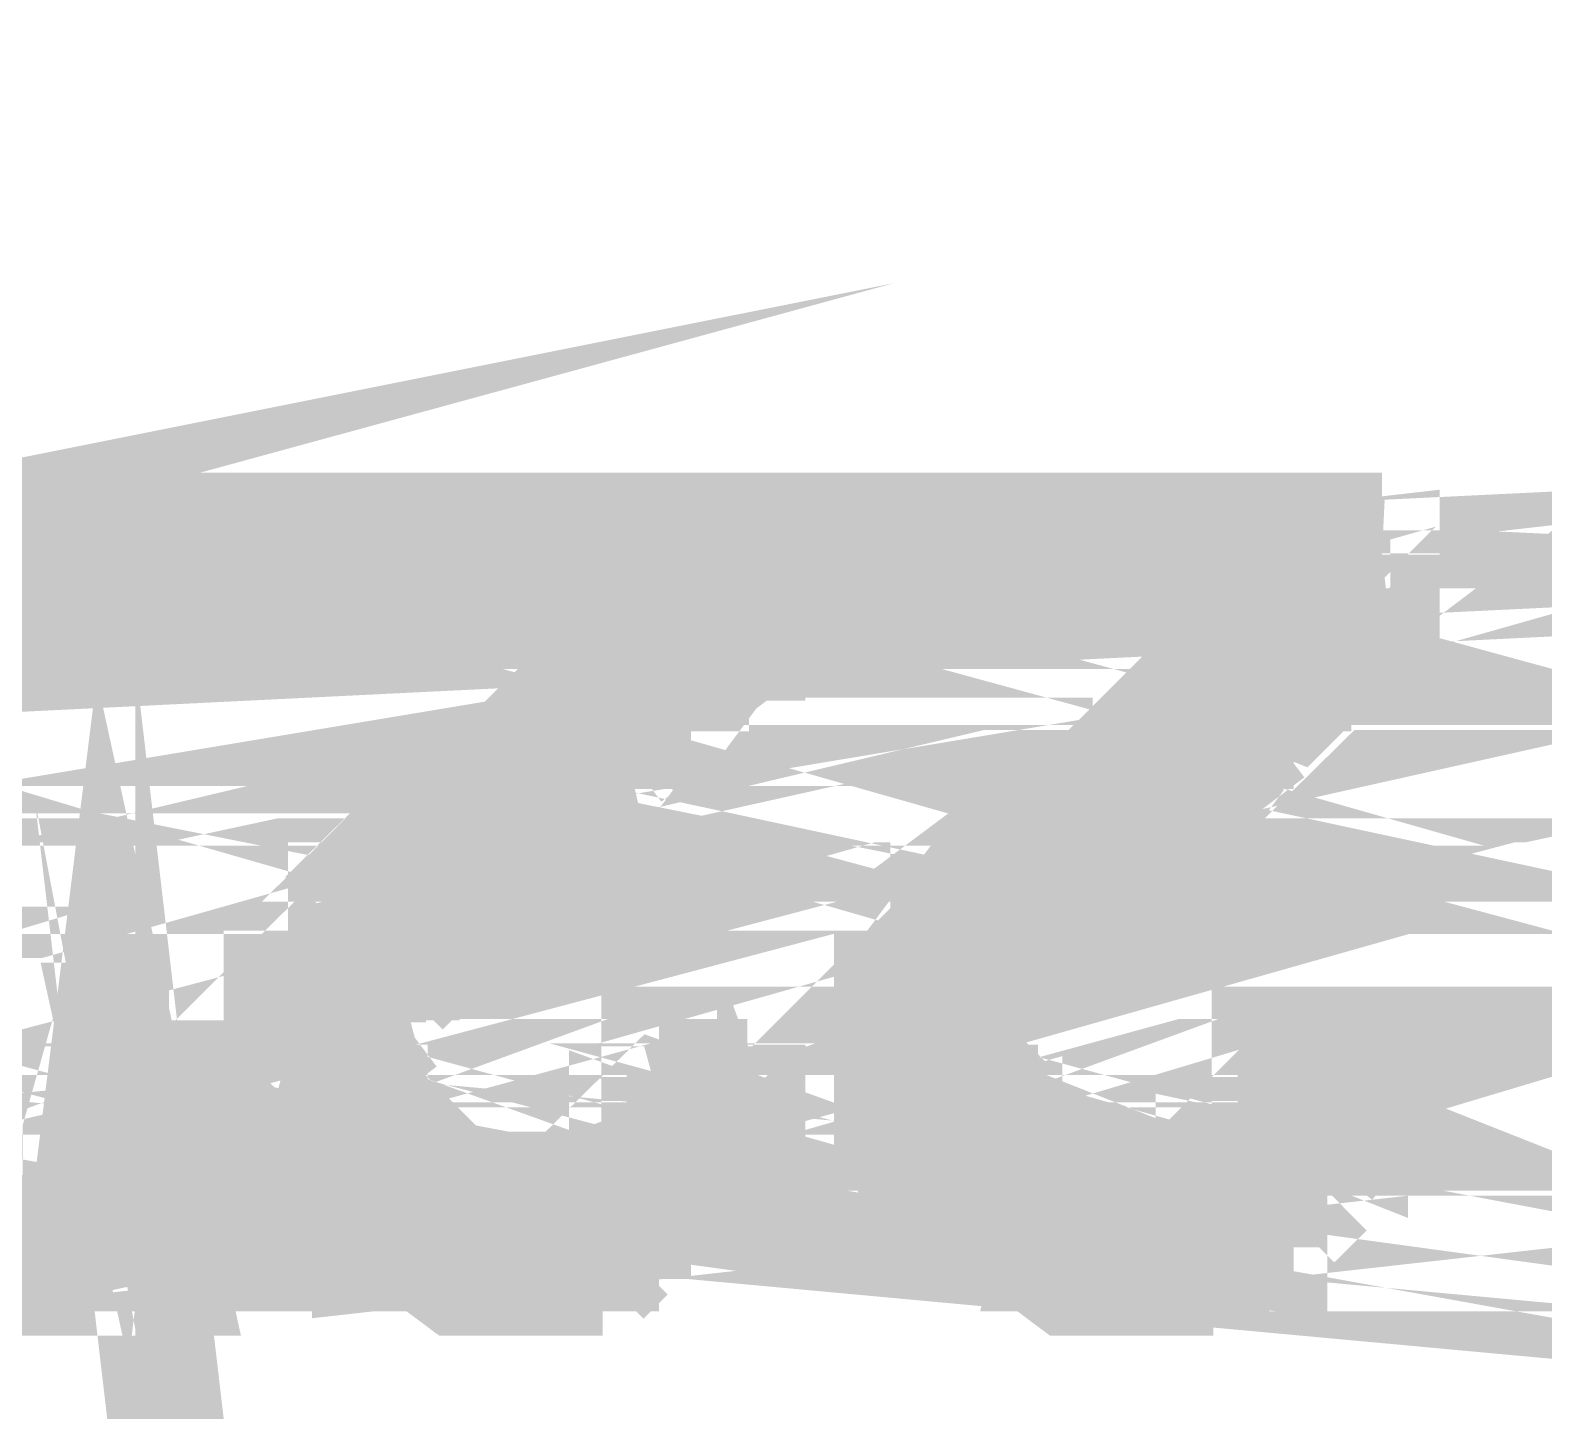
# Model space of a CAD drawing. Header units: inches. Extents: x -524 to 1067, y -71 to 1110.
# Drawn here: x 552.23 to 564.36, y 545.77 to 556.84 of the extents above; entities that cross this region are included whole.
import ezdxf

# ---------------------------------------------------------------- set-up
doc = ezdxf.new("R2010")
doc.units = ezdxf.units.IN
doc.header["$MEASUREMENT"] = 0
doc.layers.add('H', color=7, linetype='Continuous')
doc.layers.add('P', color=7, linetype='Continuous')

msp = doc.modelspace()

# ---------------------------------------------------------------- hatches: boundary and pattern name
at = {"layer": 'H', "linetype": 'Continuous'}
for points in [[(558.2347697616751, 552.5702747520654), (554.3075441942829, 552.1176948539643), (554.3075441942829, 552.8294132421072), (558.2347697616751, 552.8294132421072), (558.2347697616751, 552.5702747520654)], [(563.1255525314759, 552.5702747520654), (559.1326298821014, 552.1176948539643), (559.1326298821014, 552.8294132421072), (563.1255525314759, 552.8294132421072), (563.1255525314759, 552.5702747520654)], [(554.3075441942829, 552.1176948539643), (558.2347697616751, 552.5702747520654), (558.2347697616751, 552.3768333440061), (554.3075441942829, 552.1176948539643)], [(559.1326298821014, 552.1176948539643), (563.1255525314759, 552.5702747520654), (563.1255525314759, 552.3768333440061), (559.1326298821014, 552.1176948539643)], [(554.3075441942829, 552.1176948539643), (558.2347697616751, 552.3768333440061), (557.9756312716333, 552.1176948539643), (554.3075441942829, 552.1176948539643)], [(559.1326298821014, 552.1176948539643), (563.1255525314759, 552.3768333440061), (562.8700638793223, 552.1176948539643), (559.1326298821014, 552.1176948539643)], [(557.0741213133194, 551.9279032837931), (557.3332598033612, 552.1176948539643), (557.9756312716333, 552.1176948539643), (557.9756312716333, 551.9279032837931), (557.7821898635741, 551.6687647937513), (557.0741213133194, 551.9279032837931)], [(561.9685539210082, 551.9279032837931), (562.1583454911795, 552.1176948539643), (562.8700638793223, 552.1176948539643), (562.8700638793223, 551.9279032837931), (562.6109253892805, 551.6687647937513), (561.9685539210082, 551.9279032837931)], [(556.8149828232777, 551.6687647937513), (557.0741213133194, 551.9279032837931), (557.7821898635741, 551.6687647937513), (556.8149828232777, 551.6687647937513)], [(561.7094154309666, 551.6687647937513), (561.9685539210082, 551.9279032837931), (562.6109253892805, 551.6687647937513), (561.7094154309666, 551.6687647937513)], [(556.1726113550055, 550.9606962434967), (556.1726113550055, 551.2198347335383), (556.3660527630648, 551.2198347335383), (556.8149828232777, 551.6687647937513), (557.7821898635741, 551.6687647937513), (557.5230513735326, 551.475323385692), (557.5230513735326, 551.2198347335383), (557.3332598033612, 551.2198347335383), (557.0741213133194, 550.9606962434967), (556.1726113550055, 550.9606962434967)], [(561.0013468807117, 550.9606962434967), (561.0013468807117, 551.2198347335383), (561.2604853707535, 551.2198347335383), (561.7094154309666, 551.6687647937513), (562.6109253892805, 551.6687647937513), (562.4174839812213, 551.475323385692), (562.4174839812213, 551.2198347335383), (562.1583454911795, 551.2198347335383), (561.9685539210082, 550.9606962434967), (561.0013468807117, 550.9606962434967)], [(555.9171227028514, 550.7672548354373), (555.9171227028514, 550.9606962434967), (557.0741213133194, 550.9606962434967), (556.3660527630648, 550.2526276932418), (556.1726113550055, 550.2526276932418), (556.1726113550055, 550.0591862851826), (555.2054043147091, 550.2526276932418), (555.6579842128099, 550.7672548354373), (555.9171227028514, 550.7672548354373)], [(560.8079054726525, 550.7672548354373), (560.8079054726525, 550.9606962434967), (561.9685539210082, 550.9606962434967), (561.2604853707535, 550.2526276932418), (561.0013468807117, 550.2526276932418), (561.0013468807117, 550.0591862851826), (560.0998369223976, 550.2526276932418), (560.5524168204986, 550.7672548354373), (560.8079054726525, 550.7672548354373)], [(555.0156127445375, 549.8000477951408), (555.0156127445375, 550.0591862851826), (555.2054043147091, 550.2526276932418), (556.1726113550055, 550.0591862851826), (555.9171227028514, 550.0591862851826), (555.9171227028514, 549.8000477951408), (555.0156127445375, 549.8000477951408)], [(559.840698432356, 549.8000477951408), (559.840698432356, 550.0591862851826), (560.0998369223976, 550.2526276932418), (561.0013468807117, 550.0591862851826), (560.8079054726525, 550.0591862851826), (560.8079054726525, 549.8000477951408), (559.840698432356, 549.8000477951408)], [(554.4973357644542, 549.3511177349278), (554.7564742544957, 549.6102562249696), (555.6579842128099, 549.8000477951408), (555.6579842128099, 549.6102562249696), (555.4645428047506, 549.6102562249696), (554.4973357644542, 549.3511177349278)], [(554.7564742544957, 549.6102562249696), (554.7564742544957, 549.8000477951408), (555.6579842128099, 549.8000477951408), (554.7564742544957, 549.6102562249696)], [(559.3917683721431, 549.3511177349278), (559.6509068621847, 549.6102562249696), (560.5524168204986, 549.8000477951408), (560.5524168204986, 549.6102562249696), (560.293278330457, 549.6102562249696), (559.3917683721431, 549.3511177349278)], [(559.6509068621847, 549.6102562249696), (559.6509068621847, 549.8000477951408), (560.5524168204986, 549.8000477951408), (559.6509068621847, 549.6102562249696)], [(554.4973357644542, 549.3511177349278), (555.4645428047506, 549.6102562249696), (555.4645428047506, 549.3511177349278), (554.4973357644542, 549.3511177349278)], [(559.3917683721431, 549.3511177349278), (560.293278330457, 549.6102562249696), (560.293278330457, 549.3511177349278), (559.3917683721431, 549.3511177349278)], [(554.4973357644542, 549.1576763268686), (554.4973357644542, 549.3511177349278), (555.2054043147091, 549.1576763268686), (554.4973357644542, 549.1576763268686)], [(555.2054043147091, 549.1576763268686), (554.4973357644542, 549.3511177349278), (555.4645428047506, 549.3511177349278), (555.2054043147091, 549.1576763268686)], [(559.3917683721431, 549.1576763268686), (559.3917683721431, 549.3511177349278), (560.0998369223976, 549.1576763268686), (559.3917683721431, 549.1576763268686)], [(560.0998369223976, 549.1576763268686), (559.3917683721431, 549.3511177349278), (560.293278330457, 549.3511177349278), (560.0998369223976, 549.1576763268686)], [(554.3075441942829, 547.7415392263591), (554.3075441942829, 549.1576763268686), (555.2054043147091, 549.1576763268686), (555.2054043147091, 548.9021876747148), (555.0156127445375, 548.643049184673), (555.0156127445375, 548.1941191244599), (555.2054043147091, 547.9349806344184), (555.2054043147091, 547.7415392263591), (554.3075441942829, 547.7415392263591)], [(559.1326298821014, 547.7415392263591), (559.1326298821014, 549.1576763268686), (560.0998369223976, 549.1576763268686), (560.0998369223976, 548.9021876747148), (559.840698432356, 548.643049184673), (559.840698432356, 548.1941191244599), (560.0998369223976, 547.9349806344184), (560.0998369223976, 547.7415392263591), (559.1326298821014, 547.7415392263591)], [(552.697965685714, 546.7743321860626), (552.697965685714, 547.9349806344184), (552.8877572558854, 548.9021876747148), (553.3403371539864, 548.9021876747148), (553.3403371539864, 546.7743321860626), (552.697965685714, 546.7743321860626)], [(557.3332598033612, 548.1941191244599), (557.3332598033612, 548.643049184673), (557.9756312716333, 548.643049184673), (557.9756312716333, 547.9349806344184), (557.7821898635741, 547.7415392263591), (557.0741213133194, 547.9349806344184), (557.3332598033612, 548.1941191244599)], [(562.1583454911795, 548.1941191244599), (562.1583454911795, 548.643049184673), (562.8700638793223, 548.643049184673), (562.8700638793223, 547.9349806344184), (562.6109253892805, 547.7415392263591), (561.9685539210082, 547.9349806344184), (562.1583454911795, 548.1941191244599)], [(556.8149828232777, 547.4824007363173), (556.8149828232777, 547.7415392263591), (557.0741213133194, 547.7415392263591), (557.0741213133194, 547.9349806344184), (557.7821898635741, 547.7415392263591), (557.7821898635741, 547.4824007363173), (556.8149828232777, 547.4824007363173)], [(561.7094154309666, 547.4824007363173), (561.7094154309666, 547.7415392263591), (561.9685539210082, 547.7415392263591), (561.9685539210082, 547.9349806344184), (562.6109253892805, 547.7415392263591), (562.6109253892805, 547.4824007363173), (561.7094154309666, 547.4824007363173)], [(554.4973357644542, 547.4824007363173), (555.4645428047506, 547.7415392263591), (555.6579842128099, 547.4824007363173), (554.4973357644542, 547.4824007363173)], [(554.4973357644542, 547.4824007363173), (554.4973357644542, 547.7415392263591), (555.4645428047506, 547.7415392263591), (554.4973357644542, 547.4824007363173)], [(559.3917683721431, 547.4824007363173), (560.293278330457, 547.7415392263591), (560.5524168204986, 547.4824007363173), (559.3917683721431, 547.4824007363173)], [(559.3917683721431, 547.4824007363173), (559.3917683721431, 547.7415392263591), (560.293278330457, 547.7415392263591), (559.3917683721431, 547.4824007363173)], [(554.7564742544957, 547.2926091661459), (554.7564742544957, 547.4824007363173), (557.5230513735326, 547.2926091661459), (554.7564742544957, 547.2926091661459)], [(557.5230513735326, 547.2926091661459), (554.7564742544957, 547.4824007363173), (556.3660527630648, 547.4824007363173), (557.5230513735326, 547.2926091661459)], [(557.5230513735326, 547.2926091661459), (556.3660527630648, 547.4824007363173), (557.7821898635741, 547.4824007363173), (557.5230513735326, 547.2926091661459)], [(559.6509068621847, 547.2926091661459), (559.6509068621847, 547.4824007363173), (562.4174839812213, 547.2926091661459), (559.6509068621847, 547.2926091661459)], [(562.4174839812213, 547.2926091661459), (559.6509068621847, 547.4824007363173), (561.2604853707535, 547.4824007363173), (562.4174839812213, 547.2926091661459)], [(562.4174839812213, 547.2926091661459), (561.2604853707535, 547.4824007363173), (562.6109253892805, 547.4824007363173), (562.4174839812213, 547.2926091661459)], [(555.0156127445375, 547.0334706761043), (555.0156127445375, 547.2926091661459), (557.3332598033612, 547.2926091661459), (557.3332598033612, 547.0334706761043), (557.0741213133194, 547.0334706761043), (556.8149828232777, 546.7743321860626), (555.6579842128099, 546.7743321860626), (555.4645428047506, 547.0334706761043), (555.0156127445375, 547.0334706761043)], [(559.840698432356, 547.0334706761043), (559.840698432356, 547.2926091661459), (562.1583454911795, 547.2926091661459), (562.1583454911795, 547.0334706761043), (561.9685539210082, 547.0334706761043), (561.7094154309666, 546.7743321860626), (560.5524168204986, 546.7743321860626), (560.293278330457, 547.0334706761043), (559.840698432356, 547.0334706761043)]]:
    msp.add_hatch(color=256, dxfattribs=at).paths.add_polyline_path(points)

# ---------------------------------------------------------------- linework, layer by layer
at = {"layer": 'P', "const_width": 0.927058823529412}
for points in [[(525.5285724481041, 552.3768333440062), (526.6855710585719, 552.1833919359469), (525.2694339580626, 552.3768333440062)], [(546.8363260377289, 551.9279032837932), (546.1282574874742, 551.7344618757338), (547.0954645277704, 551.9279032837932), (546.8363260377289, 551.9279032837932)], [(558.2347697616751, 552.8294132421072), (554.2418471123005, 552.8294132421072), (558.2347697616751, 552.6359718340477), (558.2347697616751, 552.8294132421072)], [(558.2347697616751, 552.3768333440062), (554.2418471123005, 552.1833919359469), (558.2347697616751, 552.6359718340477), (558.2347697616751, 552.3768333440062)], [(563.0598554494936, 552.8294132421072), (559.1326298821014, 552.8294132421072), (563.0598554494936, 552.6359718340477)], [(563.0598554494936, 552.3768333440062), (559.1326298821014, 552.1833919359469), (563.0598554494936, 552.6359718340477), (563.0598554494936, 552.3768333440062)], [(554.2418471123005, 552.8294132421072), (558.2347697616751, 552.6359718340477), (554.2418471123005, 552.1833919359469)], [(554.2418471123005, 552.1833919359469), (554.2418471123005, 552.8294132421072)], [(559.1326298821014, 552.8294132421072), (563.0598554494936, 552.6359718340477), (559.1326298821014, 552.1833919359469)], [(559.1326298821014, 552.1833919359469), (559.1326298821014, 552.8294132421072)], [(563.0598554494936, 552.6359718340477), (563.0598554494936, 552.8294132421072)], [(548.964181526381, 552.6359718340477), (546.6465344675576, 552.3768333440062), (549.1539730965524, 552.3768333440062), (548.964181526381, 552.6359718340477)], [(546.6465344675576, 552.6359718340477), (548.964181526381, 552.6359718340477), (546.6465344675576, 552.6359718340477), (548.964181526381, 552.6359718340477), (546.6465344675576, 552.3768333440062)], [(554.2418471123005, 552.1833919359469), (558.2347697616751, 552.6359718340477), (558.2347697616751, 552.6359718340477), (554.2418471123005, 552.1833919359469)], [(559.1326298821014, 552.1833919359469), (563.0598554494936, 552.6359718340477), (563.0598554494936, 552.6359718340477), (559.1326298821014, 552.1833919359469)], [(557.9756312716333, 552.1833919359469), (554.2418471123005, 552.1833919359469), (558.2347697616751, 552.3768333440062), (557.9756312716333, 552.1833919359469)], [(562.80436679734, 552.1833919359469), (559.1326298821014, 552.1833919359469), (563.0598554494936, 552.3768333440062), (562.80436679734, 552.1833919359469)], [(548.2524631382385, 552.3768333440062), (549.1539730965524, 552.1833919359469), (548.2524631382385, 552.1833919359469)], [(554.2418471123005, 552.1833919359469), (558.2347697616751, 552.3768333440062), (558.2347697616751, 552.3768333440062), (554.2418471123005, 552.1833919359469)], [(557.2675627213787, 552.1833919359469), (557.9756312716333, 552.1833919359469), (557.0084242313371, 551.9279032837932), (557.2675627213787, 552.1833919359469)], [(559.1326298821014, 552.1833919359469), (563.0598554494936, 552.3768333440062), (563.0598554494936, 552.3768333440062), (559.1326298821014, 552.1833919359469)], [(562.1583454911795, 552.1833919359469), (562.80436679734, 552.1833919359469), (561.9028568390258, 551.9279032837932), (562.1583454911795, 552.1833919359469)], [(548.4459045462977, 552.1833919359469), (549.4131115865941, 551.9279032837932), (548.4459045462977, 551.9279032837932), (548.4459045462977, 552.1833919359469)], [(554.2418471123005, 552.1833919359469), (557.2675627213787, 552.1833919359469), (557.9756312716333, 552.1833919359469), (554.2418471123005, 552.1833919359469)], [(557.9756312716333, 552.1833919359469), (557.0084242313371, 551.9279032837932)], [(557.0084242313371, 551.9279032837932), (557.9756312716333, 551.9279032837932), (557.9756312716333, 552.1833919359469)], [(557.2675627213787, 552.1833919359469), (557.9756312716333, 552.1833919359469)], [(557.9756312716333, 552.1833919359469), (557.2675627213787, 552.1833919359469)], [(557.2675627213787, 552.1833919359469), (557.9756312716333, 552.1833919359469), (557.9756312716333, 552.1833919359469)], [(557.9756312716333, 552.1833919359469), (557.2675627213787, 552.1833919359469)], [(559.1326298821014, 552.1833919359469), (562.1583454911795, 552.1833919359469), (562.80436679734, 552.1833919359469), (559.1326298821014, 552.1833919359469)], [(562.80436679734, 552.1833919359469), (561.9028568390258, 551.9279032837932)], [(561.9028568390258, 551.9279032837932), (562.80436679734, 551.9279032837932), (562.80436679734, 552.1833919359469)], [(562.1583454911795, 552.1833919359469), (562.80436679734, 552.1833919359469)], [(562.80436679734, 552.1833919359469), (562.1583454911795, 552.1833919359469)], [(562.1583454911795, 552.1833919359469), (562.80436679734, 552.1833919359469), (562.80436679734, 552.1833919359469)], [(562.80436679734, 552.1833919359469), (562.1583454911795, 552.1833919359469)], [(556.8149828232777, 551.7344618757338), (557.7164927815918, 551.7344618757338), (557.0084242313371, 551.9279032837932)], [(557.0084242313371, 551.9279032837932), (556.8149828232777, 551.7344618757338)], [(557.0084242313371, 551.9279032837932), (557.9756312716333, 551.9279032837932)], [(557.9756312716333, 551.9279032837932), (557.0084242313371, 551.9279032837932), (557.0084242313371, 551.9279032837932), (557.9756312716333, 551.9279032837932)], [(557.0084242313371, 551.9279032837932), (557.7164927815918, 551.7344618757338)], [(557.7164927815918, 551.7344618757338), (557.9756312716333, 551.9279032837932)], [(561.7094154309666, 551.7344618757338), (562.6109253892805, 551.7344618757338), (561.9028568390258, 551.9279032837932)], [(561.9028568390258, 551.9279032837932), (561.7094154309666, 551.7344618757338)], [(561.9028568390258, 551.9279032837932), (562.80436679734, 551.9279032837932)], [(562.80436679734, 551.9279032837932), (561.9028568390258, 551.9279032837932), (561.9028568390258, 551.9279032837932), (562.80436679734, 551.9279032837932)], [(561.9028568390258, 551.9279032837932), (562.6109253892805, 551.7344618757338)], [(562.6109253892805, 551.7344618757338), (562.80436679734, 551.9279032837932)], [(548.7050430363392, 551.7344618757338), (549.6065529946536, 551.7344618757338), (548.7050430363392, 551.475323385692), (548.7050430363392, 551.7344618757338)], [(556.559494171124, 551.475323385692), (556.8149828232777, 551.7344618757338)], [(556.8149828232777, 551.7344618757338), (557.7164927815918, 551.7344618757338)], [(557.7164927815918, 551.7344618757338), (556.8149828232777, 551.7344618757338)], [(556.8149828232777, 551.7344618757338), (557.7164927815918, 551.7344618757338)], [(557.7164927815918, 551.7344618757338), (556.8149828232777, 551.7344618757338), (556.8149828232777, 551.7344618757338), (557.7164927815918, 551.7344618757338)], [(556.8149828232777, 551.7344618757338), (557.5230513735326, 551.475323385692), (557.7164927815918, 551.7344618757338)], [(556.8149828232777, 551.7344618757338), (557.5230513735326, 551.475323385692)], [(556.8149828232777, 551.7344618757338), (557.7164927815918, 551.7344618757338)], [(557.7164927815918, 551.7344618757338), (557.7164927815918, 551.7344618757338), (556.8149828232777, 551.7344618757338)], [(562.3517868992387, 551.475323385692), (561.4502769409248, 551.475323385692), (561.7094154309666, 551.7344618757338)], [(561.7094154309666, 551.7344618757338), (562.6109253892805, 551.7344618757338)], [(562.6109253892805, 551.7344618757338), (561.7094154309666, 551.7344618757338)], [(561.7094154309666, 551.7344618757338), (562.6109253892805, 551.7344618757338)], [(562.6109253892805, 551.7344618757338), (561.7094154309666, 551.7344618757338), (561.7094154309666, 551.7344618757338), (562.6109253892805, 551.7344618757338)], [(561.7094154309666, 551.7344618757338), (562.3517868992387, 551.475323385692), (562.6109253892805, 551.7344618757338)], [(561.7094154309666, 551.7344618757338), (562.3517868992387, 551.475323385692)], [(561.7094154309666, 551.7344618757338), (562.6109253892805, 551.7344618757338)], [(562.6109253892805, 551.7344618757338), (562.6109253892805, 551.7344618757338), (561.7094154309666, 551.7344618757338)], [(556.3660527630648, 551.2198347335384), (556.559494171124, 551.475323385692)], [(557.5230513735326, 551.475323385692), (556.559494171124, 551.475323385692)], [(557.5230513735326, 551.475323385692), (556.559494171124, 551.475323385692)], [(556.559494171124, 551.475323385692), (557.5230513735326, 551.475323385692)], [(556.559494171124, 551.475323385692), (557.5230513735326, 551.475323385692)], [(557.5230513735326, 551.475323385692), (556.559494171124, 551.475323385692), (556.559494171124, 551.475323385692), (557.5230513735326, 551.475323385692)], [(556.559494171124, 551.475323385692), (557.5230513735326, 551.2198347335384)], [(556.559494171124, 551.475323385692), (557.5230513735326, 551.2198347335384)], [(557.5230513735326, 551.475323385692), (557.5230513735326, 551.475323385692)], [(557.5230513735326, 551.2198347335384), (557.5230513735326, 551.475323385692)], [(562.3517868992387, 551.2198347335384), (561.194788288771, 551.2198347335384), (561.4502769409248, 551.475323385692)], [(562.3517868992387, 551.475323385692), (561.4502769409248, 551.475323385692), (562.3517868992387, 551.475323385692), (562.3517868992387, 551.475323385692), (561.4502769409248, 551.475323385692), (562.3517868992387, 551.475323385692)], [(561.4502769409248, 551.475323385692), (561.4502769409248, 551.475323385692), (562.3517868992387, 551.475323385692)], [(561.4502769409248, 551.475323385692), (562.3517868992387, 551.2198347335384)], [(561.4502769409248, 551.475323385692), (562.3517868992387, 551.2198347335384)], [(562.3517868992387, 551.2198347335384), (562.3517868992387, 551.475323385692)], [(548.964181526381, 551.2198347335384), (549.6065529946536, 551.0263933254791), (548.964181526381, 551.0263933254791), (548.964181526381, 551.2198347335384)], [(557.2675627213787, 551.2198347335384), (556.106914273023, 551.0263933254791), (557.0084242313371, 551.0263933254791)], [(553.5337785620457, 541.4966666001433), (554.2418471123005, 537.7628824408102), (553.5337785620457, 543.8143136589667), (553.5337785620457, 541.4966666001433)], [(556.3660527630648, 551.2198347335384), (557.2675627213787, 551.2198347335384), (556.106914273023, 551.2198347335384), (556.3660527630648, 551.2198347335384)], [(557.2675627213787, 551.2198347335384), (556.106914273023, 551.2198347335384), (557.2675627213787, 551.2198347335384), (557.2675627213787, 551.2198347335384), (556.106914273023, 551.2198347335384)], [(557.2675627213787, 551.2198347335384), (556.106914273023, 551.0263933254791), (556.106914273023, 551.2198347335384)], [(557.5230513735326, 551.2198347335384), (556.3660527630648, 551.2198347335384)], [(557.5230513735326, 551.2198347335384), (556.3660527630648, 551.2198347335384)], [(556.3660527630648, 551.2198347335384), (557.2675627213787, 551.2198347335384), (557.5230513735326, 551.2198347335384)], [(557.0084242313371, 551.0263933254791), (557.2675627213787, 551.2198347335384)], [(561.194788288771, 551.2198347335384), (562.1583454911795, 551.2198347335384), (561.0013468807117, 551.2198347335384), (561.194788288771, 551.2198347335384)], [(562.1583454911795, 551.2198347335384), (561.0013468807117, 551.2198347335384), (562.1583454911795, 551.2198347335384), (562.1583454911795, 551.2198347335384), (561.0013468807117, 551.2198347335384)], [(562.1583454911795, 551.2198347335384), (561.0013468807117, 551.0263933254791)], [(561.0013468807117, 551.0263933254791), (561.0013468807117, 551.2198347335384)], [(562.1583454911795, 551.2198347335384), (561.0013468807117, 551.0263933254791)], [(561.0013468807117, 551.0263933254791), (561.9028568390258, 551.0263933254791), (562.1583454911795, 551.2198347335384)], [(562.3517868992387, 551.2198347335384), (561.194788288771, 551.2198347335384), (562.1583454911795, 551.2198347335384), (562.3517868992387, 551.2198347335384)], [(553.3403371539864, 546.8400292680451), (552.8877572558854, 548.9021876747149), (552.6322686037315, 546.8400292680451), (553.3403371539864, 546.8400292680451)], [(557.0084242313371, 551.0263933254791), (555.9171227028514, 550.7672548354374), (556.8149828232777, 550.7672548354374)], [(555.9171227028514, 551.0263933254791), (557.0084242313371, 551.0263933254791)], [(557.0084242313371, 551.0263933254791), (555.9171227028514, 550.7672548354374), (555.9171227028514, 551.0263933254791)], [(556.106914273023, 551.0263933254791), (557.0084242313371, 551.0263933254791)], [(557.0084242313371, 551.0263933254791), (556.106914273023, 551.0263933254791)], [(556.106914273023, 551.0263933254791), (557.0084242313371, 551.0263933254791)], [(557.0084242313371, 551.0263933254791), (557.0084242313371, 551.0263933254791), (556.106914273023, 551.0263933254791)], [(556.8149828232777, 550.7672548354374), (557.0084242313371, 551.0263933254791)], [(561.9028568390258, 551.0263933254791), (560.7422083906699, 550.7672548354374), (561.7094154309666, 550.7672548354374)], [(560.7422083906699, 551.0263933254791), (561.9028568390258, 551.0263933254791)], [(561.9028568390258, 551.0263933254791), (560.7422083906699, 550.7672548354374), (560.7422083906699, 551.0263933254791)], [(561.0013468807117, 551.0263933254791), (561.9028568390258, 551.0263933254791), (561.0013468807117, 551.0263933254791)], [(561.0013468807117, 551.0263933254791), (561.9028568390258, 551.0263933254791), (561.9028568390258, 551.0263933254791), (561.0013468807117, 551.0263933254791)], [(561.7094154309666, 550.7672548354374), (561.9028568390258, 551.0263933254791)], [(556.559494171124, 550.5117661832835), (555.3988457227683, 550.5117661832835), (555.6579842128099, 550.7672548354374)], [(556.8149828232777, 550.7672548354374), (555.6579842128099, 550.7672548354374), (555.9171227028514, 550.7672548354374)], [(556.8149828232777, 550.7672548354374), (555.6579842128099, 550.7672548354374)], [(555.6579842128099, 550.7672548354374), (556.559494171124, 550.5117661832835)], [(555.6579842128099, 550.7672548354374), (556.559494171124, 550.5117661832835)], [(555.9171227028514, 550.7672548354374), (556.8149828232777, 550.7672548354374)], [(556.559494171124, 550.5117661832835), (556.8149828232777, 550.7672548354374)], [(561.7094154309666, 550.7672548354374), (560.5524168204986, 550.7672548354374), (561.4502769409248, 550.5117661832835), (561.7094154309666, 550.7672548354374)], [(560.293278330457, 550.5117661832835), (560.5524168204986, 550.7672548354374)], [(561.7094154309666, 550.7672548354374), (560.5524168204986, 550.7672548354374), (560.7422083906699, 550.7672548354374)], [(560.5524168204986, 550.7672548354374), (561.4502769409248, 550.5117661832835)], [(560.7422083906699, 550.7672548354374), (561.7094154309666, 550.7672548354374)], [(555.3988457227683, 550.5117661832835), (556.3660527630648, 550.3183247752243), (555.2054043147091, 550.3183247752243), (555.3988457227683, 550.5117661832835)], [(556.559494171124, 550.5117661832835), (555.3988457227683, 550.5117661832835)], [(555.3988457227683, 550.5117661832835), (556.559494171124, 550.5117661832835)], [(555.3988457227683, 550.5117661832835), (556.559494171124, 550.5117661832835)], [(556.559494171124, 550.5117661832835), (555.3988457227683, 550.5117661832835), (555.3988457227683, 550.5117661832835), (556.559494171124, 550.5117661832835)], [(555.3988457227683, 550.5117661832835), (556.3660527630648, 550.3183247752243), (556.559494171124, 550.5117661832835)], [(556.559494171124, 550.5117661832835), (556.559494171124, 550.5117661832835)], [(560.293278330457, 550.5117661832835), (561.194788288771, 550.3183247752243), (560.0341398404153, 550.3183247752243), (560.293278330457, 550.5117661832835)], [(561.4502769409248, 550.5117661832835), (560.293278330457, 550.5117661832835)], [(561.4502769409248, 550.5117661832835), (560.293278330457, 550.5117661832835)], [(560.293278330457, 550.5117661832835), (561.4502769409248, 550.5117661832835), (561.4502769409248, 550.5117661832835), (560.293278330457, 550.5117661832835)], [(561.4502769409248, 550.5117661832835), (560.293278330457, 550.5117661832835)], [(560.293278330457, 550.5117661832835), (560.293278330457, 550.5117661832835)], [(561.4502769409248, 550.5117661832835), (560.293278330457, 550.5117661832835)], [(560.293278330457, 550.5117661832835), (561.194788288771, 550.3183247752243), (561.4502769409248, 550.5117661832835)], [(554.9499156625552, 550.0591862851827), (556.106914273023, 550.0591862851827), (555.2054043147091, 550.3183247752243)], [(555.2054043147091, 550.3183247752243), (554.9499156625552, 550.0591862851827)], [(556.3660527630648, 550.3183247752243), (555.2054043147091, 550.3183247752243), (556.106914273023, 550.3183247752243)], [(555.2054043147091, 550.3183247752243), (556.106914273023, 550.3183247752243), (555.2054043147091, 550.3183247752243), (555.2054043147091, 550.3183247752243), (556.106914273023, 550.3183247752243)], [(555.2054043147091, 550.3183247752243), (556.106914273023, 550.0591862851827)], [(556.106914273023, 550.3183247752243), (556.3660527630648, 550.3183247752243)], [(556.106914273023, 550.0591862851827), (556.106914273023, 550.3183247752243)], [(560.0341398404153, 550.3183247752243), (559.840698432356, 550.0591862851827), (561.0013468807117, 550.0591862851827), (560.0341398404153, 550.3183247752243)], [(561.194788288771, 550.3183247752243), (560.0341398404153, 550.3183247752243), (561.0013468807117, 550.3183247752243), (561.194788288771, 550.3183247752243)], [(560.0341398404153, 550.3183247752243), (561.0013468807117, 550.3183247752243), (560.0341398404153, 550.3183247752243), (560.0341398404153, 550.3183247752243), (561.0013468807117, 550.3183247752243)], [(560.0341398404153, 550.3183247752243), (561.0013468807117, 550.0591862851827)], [(561.0013468807117, 550.0591862851827), (561.0013468807117, 550.3183247752243)], [(549.862041646807, 550.0591862851827), (548.964181526381, 549.8657448771235), (549.862041646807, 549.8657448771235), (549.862041646807, 550.0591862851827)], [(548.964181526381, 550.0591862851827), (549.862041646807, 550.0591862851827), (548.964181526381, 549.8657448771235), (548.964181526381, 550.0591862851827)], [(555.9171227028514, 550.0591862851827), (554.9499156625552, 549.8657448771235), (555.9171227028514, 549.8657448771235), (555.9171227028514, 550.0591862851827)], [(554.9499156625552, 550.0591862851827), (555.9171227028514, 550.0591862851827), (554.9499156625552, 549.8657448771235)], [(554.9499156625552, 550.0591862851827), (556.106914273023, 550.0591862851827)], [(556.106914273023, 550.0591862851827), (554.9499156625552, 550.0591862851827), (554.9499156625552, 550.0591862851827), (556.106914273023, 550.0591862851827)], [(554.9499156625552, 550.0591862851827), (555.9171227028514, 550.0591862851827)], [(554.9499156625552, 549.8657448771235), (554.9499156625552, 550.0591862851827)], [(555.9171227028514, 550.0591862851827), (556.106914273023, 550.0591862851827)], [(560.7422083906699, 550.0591862851827), (559.840698432356, 549.8657448771235), (560.7422083906699, 549.8657448771235), (560.7422083906699, 550.0591862851827)], [(559.840698432356, 550.0591862851827), (560.7422083906699, 550.0591862851827), (559.840698432356, 549.8657448771235)], [(559.840698432356, 550.0591862851827), (561.0013468807117, 550.0591862851827), (559.840698432356, 550.0591862851827), (559.840698432356, 550.0591862851827), (561.0013468807117, 550.0591862851827)], [(559.840698432356, 550.0591862851827), (560.7422083906699, 550.0591862851827)], [(559.840698432356, 549.8657448771235), (559.840698432356, 550.0591862851827)], [(560.7422083906699, 550.0591862851827), (561.0013468807117, 550.0591862851827)], [(554.7564742544957, 549.8657448771235), (555.6579842128099, 549.8657448771235), (554.7564742544957, 549.6102562249696), (554.7564742544957, 549.8657448771235)], [(555.3988457227683, 549.6102562249696), (554.4973357644542, 549.3511177349278), (554.7564742544957, 549.6102562249696)], [(555.6579842128099, 549.8657448771235), (554.7564742544957, 549.6102562249696), (555.6579842128099, 549.8657448771235)], [(554.7564742544957, 549.8657448771235), (555.9171227028514, 549.8657448771235)], [(555.9171227028514, 549.8657448771235), (554.7564742544957, 549.8657448771235), (554.7564742544957, 549.8657448771235), (555.9171227028514, 549.8657448771235)], [(554.7564742544957, 549.8657448771235), (555.6579842128099, 549.8657448771235), (555.9171227028514, 549.8657448771235)], [(554.9499156625552, 549.8657448771235), (555.9171227028514, 549.8657448771235), (554.9499156625552, 549.8657448771235)], [(559.5852097802024, 549.8657448771235), (560.5524168204986, 549.8657448771235), (559.5852097802024, 549.6102562249696), (559.5852097802024, 549.8657448771235)], [(560.293278330457, 549.6102562249696), (559.3260712901606, 549.3511177349278), (559.5852097802024, 549.6102562249696)], [(560.5524168204986, 549.8657448771235), (559.5852097802024, 549.6102562249696), (560.5524168204986, 549.8657448771235)], [(559.5852097802024, 549.8657448771235), (560.7422083906699, 549.8657448771235)], [(560.7422083906699, 549.8657448771235), (559.5852097802024, 549.8657448771235), (559.5852097802024, 549.8657448771235), (560.7422083906699, 549.8657448771235)], [(559.5852097802024, 549.8657448771235), (560.5524168204986, 549.8657448771235), (560.7422083906699, 549.8657448771235)], [(559.840698432356, 549.8657448771235), (560.7422083906699, 549.8657448771235), (559.840698432356, 549.8657448771235)], [(555.3988457227683, 549.6102562249696), (554.4973357644542, 549.3511177349278), (555.3988457227683, 549.6102562249696)], [(555.6579842128099, 549.6102562249696), (554.7564742544957, 549.6102562249696), (555.3988457227683, 549.6102562249696)], [(554.7564742544957, 549.6102562249696), (555.3988457227683, 549.6102562249696)], [(555.3988457227683, 549.6102562249696), (555.6579842128099, 549.6102562249696)], [(560.293278330457, 549.6102562249696), (559.3260712901606, 549.3511177349278), (560.293278330457, 549.6102562249696)], [(560.5524168204986, 549.6102562249696), (559.5852097802024, 549.6102562249696), (560.293278330457, 549.6102562249696)], [(559.5852097802024, 549.6102562249696), (560.293278330457, 549.6102562249696)], [(560.293278330457, 549.6102562249696), (560.5524168204986, 549.6102562249696)], [(548.964181526381, 549.3511177349278), (549.6065529946536, 549.3511177349278), (548.964181526381, 549.1576763268686)], [(554.4973357644542, 549.3511177349278), (555.2054043147091, 549.1576763268686), (554.4973357644542, 549.3511177349278)], [(555.3988457227683, 549.3511177349278), (554.4973357644542, 549.3511177349278), (555.3988457227683, 549.3511177349278), (554.4973357644542, 549.3511177349278)], [(554.4973357644542, 549.3511177349278), (555.2054043147091, 549.1576763268686)], [(555.3988457227683, 549.3511177349278), (554.4973357644542, 549.3511177349278), (554.4973357644542, 549.3511177349278), (555.3988457227683, 549.3511177349278)], [(555.2054043147091, 549.1576763268686), (555.3988457227683, 549.3511177349278)], [(559.3260712901606, 549.3511177349278), (560.0341398404153, 549.1576763268686), (559.3260712901606, 549.3511177349278)], [(560.293278330457, 549.3511177349278), (559.3260712901606, 549.3511177349278), (560.293278330457, 549.3511177349278), (559.3260712901606, 549.3511177349278)], [(559.3260712901606, 549.3511177349278), (560.0341398404153, 549.1576763268686)], [(560.293278330457, 549.3511177349278), (559.3260712901606, 549.3511177349278), (559.3260712901606, 549.3511177349278), (560.293278330457, 549.3511177349278)], [(560.0341398404153, 549.1576763268686), (560.293278330457, 549.3511177349278)], [(554.2418471123005, 549.1576763268686), (555.2054043147091, 549.1576763268686), (554.2418471123005, 548.9021876747149), (554.2418471123005, 549.1576763268686)], [(555.2054043147091, 549.1576763268686), (554.2418471123005, 548.9021876747149)], [(554.4973357644542, 549.1576763268686), (555.2054043147091, 549.1576763268686), (554.4973357644542, 549.1576763268686)], [(554.4973357644542, 549.1576763268686), (555.2054043147091, 549.1576763268686), (555.2054043147091, 549.1576763268686), (554.4973357644542, 549.1576763268686)], [(555.2054043147091, 548.9021876747149), (555.2054043147091, 549.1576763268686)], [(559.1326298821014, 549.1576763268686), (560.0341398404153, 549.1576763268686), (559.1326298821014, 548.9021876747149), (559.1326298821014, 549.1576763268686)], [(560.0341398404153, 549.1576763268686), (559.1326298821014, 548.9021876747149)], [(559.3260712901606, 549.1576763268686), (560.0341398404153, 549.1576763268686), (559.3260712901606, 549.1576763268686)], [(559.3260712901606, 549.1576763268686), (560.0341398404153, 549.1576763268686), (560.0341398404153, 549.1576763268686), (559.3260712901606, 549.1576763268686)], [(560.0341398404153, 548.9021876747149), (560.0341398404153, 549.1576763268686)], [(552.8877572558854, 548.9021876747149), (552.6322686037315, 546.8400292680451)], [(552.6322686037315, 546.8400292680451), (552.6322686037315, 548.0006777164008), (552.8877572558854, 548.9021876747149)], [(553.3403371539864, 546.8400292680451), (552.8877572558854, 548.9021876747149), (553.3403371539864, 548.9021876747149)], [(553.3403371539864, 548.9021876747149), (553.3403371539864, 548.0006777164008), (553.3403371539864, 548.9021876747149), (553.3403371539864, 548.9021876747149), (553.3403371539864, 548.0006777164008)], [(553.3403371539864, 548.9021876747149), (553.3403371539864, 546.8400292680451)], [(553.3403371539864, 548.9021876747149), (553.3403371539864, 546.8400292680451)], [(554.2418471123005, 548.9021876747149), (555.2054043147091, 548.9021876747149)], [(554.2418471123005, 548.9021876747149), (555.2054043147091, 548.9021876747149)], [(555.2054043147091, 548.9021876747149), (554.2418471123005, 548.9021876747149), (554.2418471123005, 548.9021876747149), (555.2054043147091, 548.9021876747149)], [(554.2418471123005, 548.9021876747149), (554.9499156625552, 548.7087462666556), (555.2054043147091, 548.9021876747149)], [(554.2418471123005, 548.9021876747149), (554.9499156625552, 548.7087462666556)], [(554.9499156625552, 548.7087462666556), (554.2418471123005, 548.7087462666556), (554.2418471123005, 548.9021876747149)], [(559.1326298821014, 548.9021876747149), (560.0341398404153, 548.9021876747149)], [(559.1326298821014, 548.9021876747149), (560.0341398404153, 548.9021876747149)], [(560.0341398404153, 548.9021876747149), (559.1326298821014, 548.9021876747149), (559.1326298821014, 548.9021876747149), (560.0341398404153, 548.9021876747149)], [(559.1326298821014, 548.9021876747149), (559.840698432356, 548.7087462666556), (560.0341398404153, 548.9021876747149)], [(559.1326298821014, 548.9021876747149), (559.840698432356, 548.7087462666556)], [(559.840698432356, 548.7087462666556), (559.1326298821014, 548.7087462666556), (559.1326298821014, 548.9021876747149)], [(554.9499156625552, 548.7087462666556), (554.2418471123005, 548.4496077766138), (554.9499156625552, 548.4496077766138)], [(554.9499156625552, 548.7087462666556), (554.2418471123005, 548.7087462666556)], [(554.2418471123005, 548.7087462666556), (554.9499156625552, 548.7087462666556), (554.9499156625552, 548.7087462666556), (554.2418471123005, 548.7087462666556)], [(554.9499156625552, 548.7087462666556), (554.2418471123005, 548.4496077766138), (554.2418471123005, 548.7087462666556)], [(554.9499156625552, 548.4496077766138), (554.9499156625552, 548.7087462666556)], [(557.9756312716333, 548.7087462666556), (557.2675627213787, 548.4496077766138), (557.9756312716333, 548.4496077766138)], [(557.2675627213787, 548.7087462666556), (557.9756312716333, 548.7087462666556), (557.2675627213787, 548.4496077766138), (557.2675627213787, 548.7087462666556)], [(559.840698432356, 548.7087462666556), (559.1326298821014, 548.4496077766138), (559.840698432356, 548.4496077766138)], [(557.9756312716333, 548.4496077766138), (557.9756312716333, 548.7087462666556)], [(559.840698432356, 548.7087462666556), (559.1326298821014, 548.7087462666556)], [(559.1326298821014, 548.7087462666556), (559.840698432356, 548.7087462666556), (559.840698432356, 548.7087462666556), (559.1326298821014, 548.7087462666556)], [(559.840698432356, 548.7087462666556), (559.1326298821014, 548.4496077766138), (559.1326298821014, 548.7087462666556)], [(559.840698432356, 548.4496077766138), (559.840698432356, 548.7087462666556)], [(562.80436679734, 548.7087462666556), (562.1583454911795, 548.4496077766138), (562.80436679734, 548.4496077766138)], [(562.1583454911795, 548.7087462666556), (562.80436679734, 548.7087462666556), (562.1583454911795, 548.4496077766138), (562.1583454911795, 548.7087462666556)], [(562.80436679734, 548.4496077766138), (562.80436679734, 548.7087462666556)], [(554.2418471123005, 548.4496077766138), (554.9499156625552, 548.2561663685544), (554.2418471123005, 548.2561663685544), (554.2418471123005, 548.4496077766138)], [(554.2418471123005, 548.2561663685544), (555.2054043147091, 548.0006777164008), (554.9499156625552, 548.2561663685544)], [(554.2418471123005, 548.4496077766138), (554.9499156625552, 548.4496077766138)], [(554.9499156625552, 548.4496077766138), (554.2418471123005, 548.4496077766138)], [(554.2418471123005, 548.4496077766138), (554.2418471123005, 548.4496077766138)], [(554.9499156625552, 548.4496077766138), (554.2418471123005, 548.4496077766138)], [(554.2418471123005, 548.4496077766138), (554.9499156625552, 548.2561663685544), (554.9499156625552, 548.4496077766138)], [(557.2675627213787, 548.4496077766138), (557.9756312716333, 548.4496077766138), (557.2675627213787, 548.2561663685544)], [(559.1326298821014, 548.4496077766138), (559.840698432356, 548.2561663685544), (559.1326298821014, 548.2561663685544)], [(557.2675627213787, 548.2561663685544), (557.2675627213787, 548.4496077766138)], [(557.9756312716333, 548.4496077766138), (557.2675627213787, 548.2561663685544)], [(557.2675627213787, 548.2561663685544), (557.9756312716333, 548.2561663685544), (557.9756312716333, 548.4496077766138)], [(559.1326298821014, 548.4496077766138), (559.840698432356, 548.4496077766138)], [(559.840698432356, 548.4496077766138), (559.1326298821014, 548.4496077766138)], [(559.1326298821014, 548.4496077766138), (559.1326298821014, 548.4496077766138)], [(559.840698432356, 548.4496077766138), (559.1326298821014, 548.4496077766138)], [(559.1326298821014, 548.4496077766138), (559.840698432356, 548.2561663685544)], [(559.1326298821014, 548.2561663685544), (559.1326298821014, 548.4496077766138)], [(559.840698432356, 548.2561663685544), (559.840698432356, 548.4496077766138)], [(562.1583454911795, 548.4496077766138), (562.80436679734, 548.4496077766138), (562.1583454911795, 548.2561663685544)], [(562.1583454911795, 548.2561663685544), (562.1583454911795, 548.4496077766138)], [(562.80436679734, 548.4496077766138), (562.1583454911795, 548.2561663685544)], [(562.1583454911795, 548.2561663685544), (562.80436679734, 548.2561663685544), (562.80436679734, 548.4496077766138)], [(559.1326298821014, 548.2561663685544), (560.0341398404153, 548.0006777164008), (559.840698432356, 548.2561663685544)], [(554.7564742544957, 547.5480978183), (557.5230513735326, 547.2926091661459), (556.106914273023, 547.5480978183)], [(554.2418471123005, 548.2561663685544), (555.2054043147091, 548.0006777164008), (554.2418471123005, 548.0006777164008)], [(559.5852097802024, 547.5480978183), (562.3517868992387, 547.2926091661459), (561.0013468807117, 547.5480978183)], [(554.9499156625552, 548.2561663685544), (554.2418471123005, 548.2561663685544)], [(554.2418471123005, 548.2561663685544), (554.9499156625552, 548.2561663685544)], [(554.2418471123005, 548.2561663685544), (554.9499156625552, 548.2561663685544)], [(554.9499156625552, 548.2561663685544), (554.2418471123005, 548.2561663685544), (554.2418471123005, 548.2561663685544), (554.9499156625552, 548.2561663685544)], [(554.2418471123005, 548.0006777164008), (554.2418471123005, 548.2561663685544)], [(554.9499156625552, 548.2561663685544), (554.9499156625552, 548.2561663685544)], [(557.2675627213787, 548.2561663685544), (557.9756312716333, 548.0006777164008), (557.0084242313371, 548.0006777164008), (557.2675627213787, 548.2561663685544)], [(557.0084242313371, 547.7415392263592), (557.0084242313371, 548.0006777164008), (557.7164927815918, 547.7415392263592)], [(559.1326298821014, 548.2561663685544), (560.0341398404153, 548.0006777164008), (559.1326298821014, 548.0006777164008), (559.1326298821014, 548.2561663685544)], [(557.2675627213787, 548.2561663685544), (557.9756312716333, 548.2561663685544)], [(557.9756312716333, 548.2561663685544), (557.2675627213787, 548.2561663685544), (557.2675627213787, 548.2561663685544), (557.9756312716333, 548.2561663685544)], [(557.2675627213787, 548.2561663685544), (557.9756312716333, 548.0006777164008), (557.9756312716333, 548.2561663685544)], [(559.840698432356, 548.2561663685544), (559.1326298821014, 548.2561663685544)], [(559.1326298821014, 548.2561663685544), (559.840698432356, 548.2561663685544)], [(559.1326298821014, 548.2561663685544), (559.840698432356, 548.2561663685544)], [(559.840698432356, 548.2561663685544), (559.1326298821014, 548.2561663685544), (559.1326298821014, 548.2561663685544), (559.840698432356, 548.2561663685544)], [(559.840698432356, 548.2561663685544), (559.840698432356, 548.2561663685544)], [(562.1583454911795, 548.2561663685544), (562.80436679734, 548.0006777164008), (561.9028568390258, 548.0006777164008), (562.1583454911795, 548.2561663685544)], [(562.1583454911795, 548.2561663685544), (562.80436679734, 548.2561663685544)], [(562.80436679734, 548.2561663685544), (562.1583454911795, 548.2561663685544), (562.1583454911795, 548.2561663685544), (562.80436679734, 548.2561663685544)], [(562.1583454911795, 548.2561663685544), (562.80436679734, 548.0006777164008), (562.80436679734, 548.2561663685544)], [(549.1539730965524, 547.5480978183), (546.6465344675576, 547.2926091661459), (547.7378359960428, 547.5480978183)], [(555.2054043147091, 548.0006777164008), (554.2418471123005, 547.7415392263592), (555.2054043147091, 547.7415392263592)], [(553.3403371539864, 546.8400292680451), (553.3403371539864, 548.0006777164008)], [(555.2054043147091, 548.0006777164008), (554.2418471123005, 548.0006777164008)], [(554.2418471123005, 548.0006777164008), (555.2054043147091, 548.0006777164008)], [(554.2418471123005, 548.0006777164008), (555.2054043147091, 548.0006777164008)], [(555.2054043147091, 548.0006777164008), (554.2418471123005, 547.7415392263592), (554.2418471123005, 548.0006777164008)], [(555.2054043147091, 548.0006777164008), (555.2054043147091, 548.0006777164008)], [(555.2054043147091, 547.7415392263592), (555.2054043147091, 548.0006777164008)], [(560.0341398404153, 548.0006777164008), (559.1326298821014, 547.7415392263592), (560.0341398404153, 547.7415392263592), (560.0341398404153, 548.0006777164008)], [(557.9756312716333, 548.0006777164008), (557.0084242313371, 548.0006777164008)], [(557.0084242313371, 548.0006777164008), (557.9756312716333, 548.0006777164008)], [(557.0084242313371, 548.0006777164008), (557.9756312716333, 548.0006777164008)], [(557.9756312716333, 548.0006777164008), (557.0084242313371, 548.0006777164008), (557.0084242313371, 548.0006777164008), (557.9756312716333, 548.0006777164008)], [(557.0084242313371, 548.0006777164008), (557.7164927815918, 547.7415392263592)], [(557.7164927815918, 547.7415392263592), (557.9756312716333, 548.0006777164008)], [(557.9756312716333, 548.0006777164008), (557.9756312716333, 548.0006777164008)], [(560.0341398404153, 548.0006777164008), (559.1326298821014, 548.0006777164008)], [(559.1326298821014, 548.0006777164008), (560.0341398404153, 548.0006777164008)], [(559.1326298821014, 548.0006777164008), (560.0341398404153, 548.0006777164008)], [(560.0341398404153, 548.0006777164008), (559.1326298821014, 547.7415392263592)], [(559.1326298821014, 547.7415392263592), (559.1326298821014, 548.0006777164008)], [(560.0341398404153, 548.0006777164008), (560.0341398404153, 548.0006777164008)], [(562.6109253892805, 547.7415392263592), (561.9028568390258, 547.7415392263592), (561.9028568390258, 548.0006777164008)], [(561.9028568390258, 548.0006777164008), (562.6109253892805, 547.7415392263592)], [(562.80436679734, 548.0006777164008), (561.9028568390258, 548.0006777164008)], [(561.9028568390258, 548.0006777164008), (562.80436679734, 548.0006777164008)], [(561.9028568390258, 548.0006777164008), (562.80436679734, 548.0006777164008)], [(562.80436679734, 548.0006777164008), (561.9028568390258, 548.0006777164008), (561.9028568390258, 548.0006777164008), (562.80436679734, 548.0006777164008)], [(561.9028568390258, 548.0006777164008), (562.6109253892805, 547.7415392263592)], [(562.6109253892805, 547.7415392263592), (562.80436679734, 548.0006777164008)], [(562.80436679734, 548.0006777164008), (562.80436679734, 548.0006777164008)], [(562.6109253892805, 547.5480978183), (561.7094154309666, 547.7415392263592), (561.7094154309666, 547.5480978183)], [(554.2418471123005, 547.7415392263592), (555.2054043147091, 547.7415392263592), (554.4973357644542, 547.7415392263592), (554.2418471123005, 547.7415392263592)], [(555.6579842128099, 547.5480978183), (555.3988457227683, 547.7415392263592), (554.4973357644542, 547.5480978183)], [(555.2054043147091, 547.7415392263592), (554.4973357644542, 547.7415392263592), (555.2054043147091, 547.7415392263592)], [(555.3988457227683, 547.7415392263592), (554.4973357644542, 547.7415392263592), (555.3988457227683, 547.7415392263592), (555.3988457227683, 547.7415392263592), (554.4973357644542, 547.7415392263592)], [(555.3988457227683, 547.7415392263592), (554.4973357644542, 547.5480978183)], [(554.4973357644542, 547.5480978183), (554.4973357644542, 547.7415392263592)], [(557.7164927815918, 547.5480978183), (556.8149828232777, 547.7415392263592)], [(556.8149828232777, 547.7415392263592), (556.8149828232777, 547.5480978183)], [(557.7164927815918, 547.5480978183), (556.8149828232777, 547.7415392263592)], [(556.8149828232777, 547.7415392263592), (557.7164927815918, 547.7415392263592)], [(556.8149828232777, 547.7415392263592), (557.7164927815918, 547.7415392263592), (557.0084242313371, 547.7415392263592), (556.8149828232777, 547.7415392263592)], [(557.7164927815918, 547.7415392263592), (557.0084242313371, 547.7415392263592)], [(557.7164927815918, 547.7415392263592), (557.7164927815918, 547.5480978183)], [(559.1326298821014, 547.7415392263592), (560.0341398404153, 547.7415392263592), (559.3260712901606, 547.7415392263592), (559.1326298821014, 547.7415392263592)], [(560.5524168204986, 547.5480978183), (560.293278330457, 547.7415392263592), (559.3260712901606, 547.5480978183)], [(560.0341398404153, 547.7415392263592), (559.3260712901606, 547.7415392263592), (560.0341398404153, 547.7415392263592)], [(560.293278330457, 547.7415392263592), (559.3260712901606, 547.7415392263592), (560.293278330457, 547.7415392263592), (560.293278330457, 547.7415392263592), (559.3260712901606, 547.7415392263592)], [(560.293278330457, 547.7415392263592), (559.3260712901606, 547.5480978183), (559.3260712901606, 547.7415392263592)], [(562.6109253892805, 547.5480978183), (561.7094154309666, 547.7415392263592)], [(561.7094154309666, 547.7415392263592), (562.6109253892805, 547.7415392263592), (562.6109253892805, 547.5480978183)], [(561.7094154309666, 547.7415392263592), (562.6109253892805, 547.7415392263592), (561.9028568390258, 547.7415392263592), (561.7094154309666, 547.7415392263592)], [(554.7564742544957, 547.5480978183), (555.6579842128099, 547.5480978183), (554.4973357644542, 547.5480978183), (554.7564742544957, 547.5480978183)], [(555.6579842128099, 547.5480978183), (554.4973357644542, 547.5480978183), (555.6579842128099, 547.5480978183), (555.6579842128099, 547.5480978183), (554.4973357644542, 547.5480978183)], [(555.9171227028514, 547.5480978183), (554.7564742544957, 547.5480978183), (555.9171227028514, 547.5480978183)], [(556.106914273023, 547.5480978183), (554.7564742544957, 547.5480978183)], [(554.7564742544957, 547.5480978183), (556.106914273023, 547.5480978183)], [(555.9171227028514, 547.5480978183), (554.7564742544957, 547.5480978183), (555.6579842128099, 547.5480978183), (555.9171227028514, 547.5480978183)], [(554.7564742544957, 547.5480978183), (557.5230513735326, 547.2926091661459), (554.7564742544957, 547.5480978183)], [(556.106914273023, 547.5480978183), (554.7564742544957, 547.5480978183)], [(556.106914273023, 547.5480978183), (556.106914273023, 547.5480978183)], [(557.5230513735326, 547.2926091661459), (556.106914273023, 547.5480978183)], [(556.106914273023, 547.5480978183), (556.3660527630648, 547.5480978183)], [(556.3660527630648, 547.5480978183), (557.5230513735326, 547.2926091661459)], [(556.559494171124, 547.5480978183), (557.7164927815918, 547.5480978183), (556.559494171124, 547.5480978183), (557.7164927815918, 547.5480978183), (556.3660527630648, 547.5480978183), (556.559494171124, 547.5480978183)], [(557.7164927815918, 547.5480978183), (556.3660527630648, 547.5480978183)], [(556.3660527630648, 547.5480978183), (557.5230513735326, 547.2926091661459)], [(556.559494171124, 547.5480978183), (557.7164927815918, 547.5480978183), (556.8149828232777, 547.5480978183), (556.559494171124, 547.5480978183)], [(557.7164927815918, 547.5480978183), (556.8149828232777, 547.5480978183), (557.7164927815918, 547.5480978183), (557.7164927815918, 547.5480978183), (556.8149828232777, 547.5480978183)], [(557.5230513735326, 547.2926091661459), (557.7164927815918, 547.5480978183)], [(559.5852097802024, 547.5480978183), (560.5524168204986, 547.5480978183), (559.3260712901606, 547.5480978183), (559.5852097802024, 547.5480978183)], [(560.5524168204986, 547.5480978183), (559.3260712901606, 547.5480978183), (560.5524168204986, 547.5480978183), (560.5524168204986, 547.5480978183), (559.3260712901606, 547.5480978183)], [(560.7422083906699, 547.5480978183), (559.5852097802024, 547.5480978183), (560.7422083906699, 547.5480978183)], [(561.0013468807117, 547.5480978183), (559.5852097802024, 547.5480978183), (561.0013468807117, 547.5480978183), (561.0013468807117, 547.5480978183)], [(560.7422083906699, 547.5480978183), (559.5852097802024, 547.5480978183), (560.5524168204986, 547.5480978183), (560.7422083906699, 547.5480978183)], [(559.5852097802024, 547.5480978183), (562.3517868992387, 547.2926091661459), (559.5852097802024, 547.5480978183)], [(561.0013468807117, 547.5480978183), (559.5852097802024, 547.5480978183)], [(562.3517868992387, 547.2926091661459), (561.0013468807117, 547.5480978183)], [(561.0013468807117, 547.5480978183), (561.194788288771, 547.5480978183)], [(561.194788288771, 547.5480978183), (562.3517868992387, 547.2926091661459)], [(561.4502769409248, 547.5480978183), (562.6109253892805, 547.5480978183), (561.4502769409248, 547.5480978183), (562.6109253892805, 547.5480978183), (561.194788288771, 547.5480978183), (561.4502769409248, 547.5480978183)], [(562.6109253892805, 547.5480978183), (561.194788288771, 547.5480978183)], [(561.194788288771, 547.5480978183), (562.3517868992387, 547.2926091661459)], [(561.4502769409248, 547.5480978183), (562.6109253892805, 547.5480978183), (561.7094154309666, 547.5480978183), (561.4502769409248, 547.5480978183)], [(562.6109253892805, 547.5480978183), (561.7094154309666, 547.5480978183), (562.6109253892805, 547.5480978183), (562.6109253892805, 547.5480978183), (561.7094154309666, 547.5480978183)], [(562.3517868992387, 547.2926091661459), (562.6109253892805, 547.5480978183)], [(551.4716201553761, 541.2411779479896), (553.5337785620457, 540.5951566418291), (551.7307586454178, 541.2411779479896), (551.4716201553761, 541.2411779479896)], [(557.2675627213787, 547.2926091661459), (554.9499156625552, 547.0334706761043), (557.2675627213787, 547.0334706761043)], [(562.1583454911795, 547.2926091661459), (559.840698432356, 547.0334706761043), (562.1583454911795, 547.0334706761043), (562.1583454911795, 547.2926091661459)], [(554.7564742544957, 547.2926091661459), (557.5230513735326, 547.2926091661459), (554.7564742544957, 547.2926091661459), (557.5230513735326, 547.2926091661459), (554.9499156625552, 547.2926091661459), (554.7564742544957, 547.2926091661459)], [(554.7564742544957, 547.2926091661459), (557.5230513735326, 547.2926091661459), (557.5230513735326, 547.2926091661459), (554.7564742544957, 547.2926091661459)], [(557.5230513735326, 547.2926091661459), (554.9499156625552, 547.2926091661459)], [(554.9499156625552, 547.2926091661459), (557.2675627213787, 547.2926091661459)], [(554.9499156625552, 547.2926091661459), (557.2675627213787, 547.2926091661459)], [(557.2675627213787, 547.2926091661459), (554.9499156625552, 547.0334706761043), (554.9499156625552, 547.2926091661459)], [(557.2675627213787, 547.2926091661459), (557.5230513735326, 547.2926091661459)], [(557.2675627213787, 547.0334706761043), (557.2675627213787, 547.2926091661459)], [(559.5852097802024, 547.2926091661459), (562.3517868992387, 547.2926091661459), (559.5852097802024, 547.2926091661459), (562.3517868992387, 547.2926091661459), (559.840698432356, 547.2926091661459), (559.5852097802024, 547.2926091661459)], [(559.5852097802024, 547.2926091661459), (562.3517868992387, 547.2926091661459), (562.3517868992387, 547.2926091661459), (559.5852097802024, 547.2926091661459)], [(562.3517868992387, 547.2926091661459), (559.840698432356, 547.2926091661459)], [(559.840698432356, 547.2926091661459), (562.1583454911795, 547.2926091661459)], [(559.840698432356, 547.2926091661459), (562.1583454911795, 547.2926091661459)], [(562.1583454911795, 547.2926091661459), (559.840698432356, 547.0334706761043)], [(559.840698432356, 547.0334706761043), (559.840698432356, 547.2926091661459)], [(562.1583454911795, 547.2926091661459), (562.3517868992387, 547.2926091661459)], [(557.0084242313371, 547.0334706761043), (555.3988457227683, 547.0334706761043), (556.8149828232777, 546.8400292680451)], [(561.9028568390258, 547.0334706761043), (560.293278330457, 547.0334706761043), (561.7094154309666, 546.8400292680451)], [(554.9499156625552, 547.0334706761043), (557.2675627213787, 547.0334706761043), (555.2054043147091, 547.0334706761043), (554.9499156625552, 547.0334706761043)], [(557.2675627213787, 547.0334706761043), (555.2054043147091, 547.0334706761043), (557.0084242313371, 547.0334706761043), (557.2675627213787, 547.0334706761043)], [(555.2054043147091, 547.0334706761043), (557.0084242313371, 547.0334706761043), (555.2054043147091, 547.0334706761043), (555.2054043147091, 547.0334706761043), (557.0084242313371, 547.0334706761043), (555.2054043147091, 547.0334706761043)], [(557.0084242313371, 547.0334706761043), (557.0084242313371, 547.0334706761043), (555.2054043147091, 547.0334706761043)], [(557.0084242313371, 547.0334706761043), (555.3988457227683, 547.0334706761043), (555.2054043147091, 547.0334706761043)], [(555.3988457227683, 547.0334706761043), (556.8149828232777, 546.8400292680451)], [(556.8149828232777, 546.8400292680451), (555.6579842128099, 546.8400292680451), (555.3988457227683, 547.0334706761043)], [(556.8149828232777, 546.8400292680451), (557.0084242313371, 547.0334706761043)], [(559.840698432356, 547.0334706761043), (562.1583454911795, 547.0334706761043), (560.0341398404153, 547.0334706761043), (559.840698432356, 547.0334706761043)], [(562.1583454911795, 547.0334706761043), (560.0341398404153, 547.0334706761043), (561.9028568390258, 547.0334706761043), (562.1583454911795, 547.0334706761043)], [(560.0341398404153, 547.0334706761043), (561.9028568390258, 547.0334706761043), (560.0341398404153, 547.0334706761043), (560.0341398404153, 547.0334706761043), (561.9028568390258, 547.0334706761043), (560.0341398404153, 547.0334706761043)], [(561.9028568390258, 547.0334706761043), (561.9028568390258, 547.0334706761043), (560.0341398404153, 547.0334706761043)], [(561.9028568390258, 547.0334706761043), (560.293278330457, 547.0334706761043), (560.0341398404153, 547.0334706761043)], [(560.293278330457, 547.0334706761043), (561.7094154309666, 546.8400292680451)], [(561.7094154309666, 546.8400292680451), (560.5524168204986, 546.8400292680451), (560.293278330457, 547.0334706761043)], [(561.7094154309666, 546.8400292680451), (561.9028568390258, 547.0334706761043)], [(556.8149828232777, 546.8400292680451), (555.6579842128099, 546.8400292680451), (556.559494171124, 546.8400292680451)], [(555.6579842128099, 546.8400292680451), (556.559494171124, 546.8400292680451), (555.6579842128099, 546.8400292680451), (555.6579842128099, 546.8400292680451), (556.559494171124, 546.8400292680451)], [(555.6579842128099, 546.8400292680451), (556.3660527630648, 546.8400292680451), (556.559494171124, 546.8400292680451)], [(555.6579842128099, 546.8400292680451), (556.3660527630648, 546.8400292680451), (555.9171227028514, 546.8400292680451), (555.6579842128099, 546.8400292680451)], [(556.3660527630648, 546.8400292680451), (555.9171227028514, 546.8400292680451), (556.3660527630648, 546.8400292680451), (556.3660527630648, 546.8400292680451), (555.9171227028514, 546.8400292680451)], [(556.3660527630648, 546.8400292680451), (556.106914273023, 546.8400292680451), (555.9171227028514, 546.8400292680451)], [(556.559494171124, 546.8400292680451), (556.8149828232777, 546.8400292680451)], [(561.7094154309666, 546.8400292680451), (560.5524168204986, 546.8400292680451), (561.4502769409248, 546.8400292680451), (561.7094154309666, 546.8400292680451)], [(560.5524168204986, 546.8400292680451), (561.4502769409248, 546.8400292680451), (560.5524168204986, 546.8400292680451), (560.5524168204986, 546.8400292680451), (561.4502769409248, 546.8400292680451)], [(560.5524168204986, 546.8400292680451), (561.194788288771, 546.8400292680451)], [(560.5524168204986, 546.8400292680451), (561.194788288771, 546.8400292680451), (560.7422083906699, 546.8400292680451), (560.5524168204986, 546.8400292680451)], [(561.194788288771, 546.8400292680451), (560.7422083906699, 546.8400292680451), (561.194788288771, 546.8400292680451), (561.194788288771, 546.8400292680451), (560.7422083906699, 546.8400292680451)], [(561.194788288771, 546.8400292680451), (561.0013468807117, 546.8400292680451), (560.7422083906699, 546.8400292680451)], [(561.194788288771, 546.8400292680451), (561.4502769409248, 546.8400292680451)], [(553.5337785620457, 540.5951566418291), (553.5337785620457, 541.4966666001433), (554.2418471123005, 537.7628824408102)]]:
    msp.add_lwpolyline(points, dxfattribs=at)

doc.saveas('drawing.dxf')
